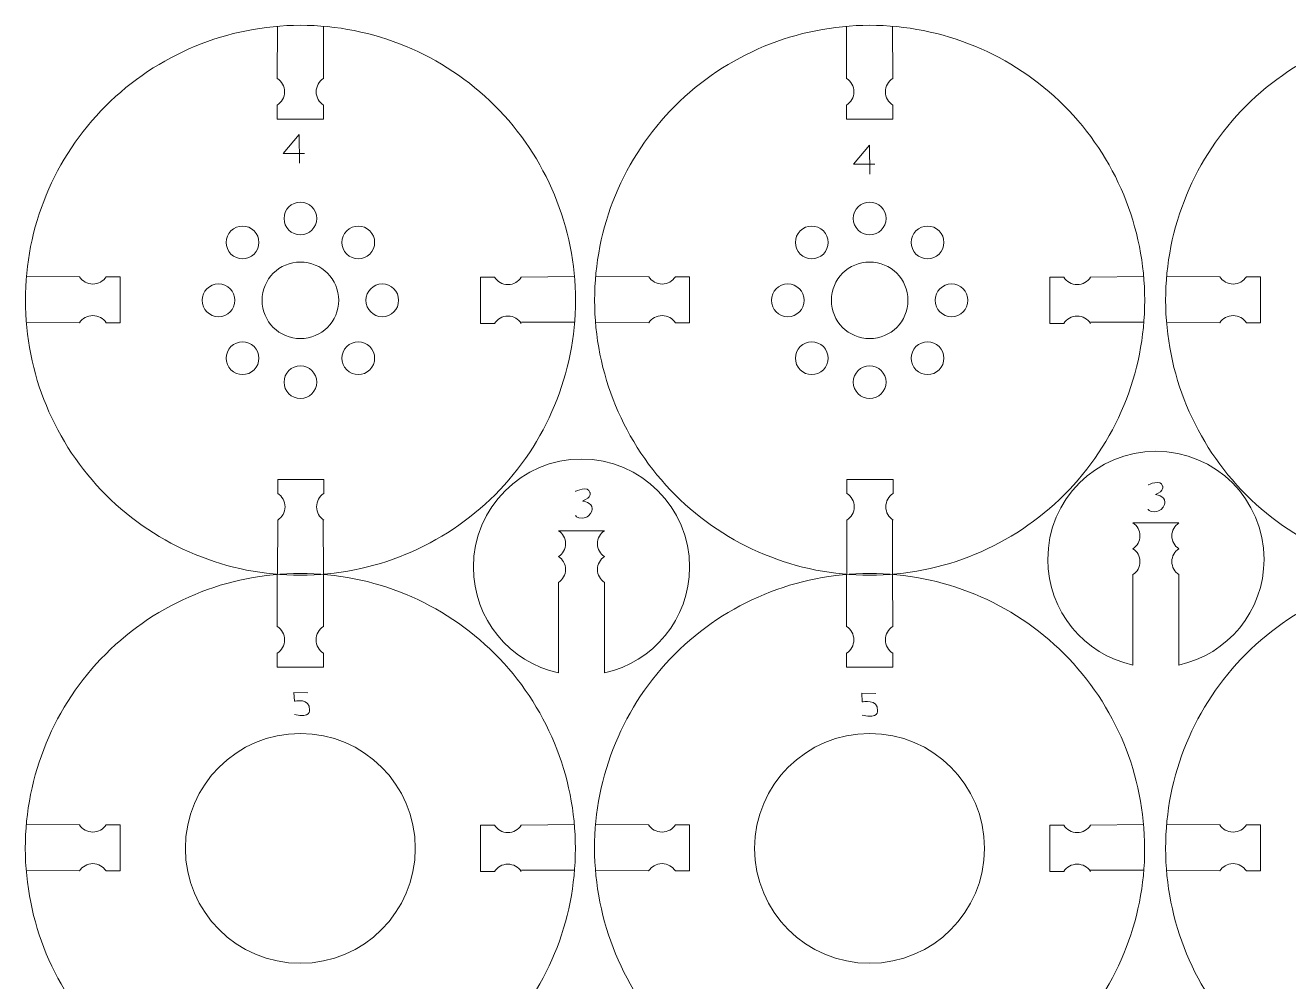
# Model space of a CAD drawing. Header units: centimetres. Extents: x -25 to 25, y -32.5 to 32.5.
# Drawn here: x -14.47 to -6.23, y 14.39 to 20.63 of the extents above; entities that cross this region are included whole.
import ezdxf

# ---------------------------------------------------------------- set-up
doc = ezdxf.new("R2010")
doc.units = ezdxf.units.CM
doc.header["$MEASUREMENT"] = 0
doc.layers.add('Capa 1', color=7, linetype='Continuous')

msp = doc.modelspace()

# ---------------------------------------------------------------- linework, layer by layer
at = {"layer": 'Capa 1', "color": 250, "lineweight": 18}
for centre, major_axis in [((-12.6769, 19.3735), (0, 0.10682)), ((-8.96227, 19.3735), (0, 0.10682)), ((-12.67689, 18.83939), (0, 0.25)), ((-8.96226, 18.83939), (0, 0.25))]:
    msp.add_ellipse(centre, major_axis=major_axis, ratio=1, dxfattribs=at)
for points, knots in [([(-12.67689, 20.63418), (-12.20118, 20.63448), (-11.74484, 20.4458), (-11.40825, 20.10963), (-11.40825, 20.10963), (-11.07166, 19.77347), (-10.8824, 19.31509), (-10.8821, 18.83939), (-10.8821, 18.83939), (-10.88179, 18.36368), (-11.07048, 17.90734), (-11.40664, 17.57075), (-11.40664, 17.57075), (-11.74281, 17.23416), (-12.20118, 17.0449), (-12.67689, 17.04459), (-12.67689, 17.04459), (-13.1526, 17.04429), (-13.60894, 17.23298), (-13.94553, 17.56914), (-13.94553, 17.56914), (-14.28212, 17.9053), (-14.47138, 18.36368), (-14.47168, 18.83939), (-14.47168, 18.83939), (-14.47198, 19.31509), (-14.2833, 19.77144), (-13.94713, 20.10803), (-13.94713, 20.10803), (-13.61097, 20.44462), (-13.1526, 20.63388), (-12.67689, 20.63418)], [0, 0, 0, 0, 0.1111111, 0.1111111, 0.1111111, 0.1111111, 0.2222222, 0.2222222, 0.2222222, 0.2222222, 0.3333333, 0.3333333, 0.3333333, 0.3333333, 0.4444444, 0.4444444, 0.4444444, 0.4444444, 0.5555556, 0.5555556, 0.5555556, 0.5555556, 0.6666667, 0.6666667, 0.6666667, 0.6666667, 0.7777778, 0.7777778, 0.7777778, 0.7777778, 1, 1, 1, 1]), ([(-8.96226, 20.63418), (-8.48655, 20.63448), (-8.03021, 20.4458), (-7.69362, 20.10963), (-7.69362, 20.10963), (-7.35703, 19.77347), (-7.16777, 19.31509), (-7.16747, 18.83939), (-7.16747, 18.83939), (-7.16716, 18.36368), (-7.35585, 17.90734), (-7.69201, 17.57075), (-7.69201, 17.57075), (-8.02818, 17.23416), (-8.48655, 17.0449), (-8.96226, 17.04459), (-8.96226, 17.04459), (-9.43797, 17.04429), (-9.89431, 17.23298), (-10.2309, 17.56914), (-10.2309, 17.56914), (-10.56749, 17.9053), (-10.75675, 18.36368), (-10.75705, 18.83939), (-10.75705, 18.83939), (-10.75735, 19.31509), (-10.56867, 19.77144), (-10.2325, 20.10803), (-10.2325, 20.10803), (-9.89634, 20.44462), (-9.43797, 20.63388), (-8.96226, 20.63418)], [0, 0, 0, 0, 0.1111111, 0.1111111, 0.1111111, 0.1111111, 0.2222222, 0.2222222, 0.2222222, 0.2222222, 0.3333333, 0.3333333, 0.3333333, 0.3333333, 0.4444444, 0.4444444, 0.4444444, 0.4444444, 0.5555556, 0.5555556, 0.5555556, 0.5555556, 0.6666667, 0.6666667, 0.6666667, 0.6666667, 0.7777778, 0.7777778, 0.7777778, 0.7777778, 1, 1, 1, 1]), ([(-5.23612, 20.63418), (-4.76041, 20.63448), (-4.30407, 20.4458), (-3.96748, 20.10963), (-3.96748, 20.10963), (-3.63089, 19.77347), (-3.44163, 19.31509), (-3.44133, 18.83939), (-3.44133, 18.83939), (-3.44102, 18.36368), (-3.62971, 17.90734), (-3.96587, 17.57075), (-3.96587, 17.57075), (-4.30204, 17.23416), (-4.76041, 17.0449), (-5.23612, 17.04459), (-5.23612, 17.04459), (-5.71183, 17.04429), (-6.16817, 17.23298), (-6.50476, 17.56914), (-6.50476, 17.56914), (-6.84135, 17.9053), (-7.03061, 18.36368), (-7.03091, 18.83939), (-7.03091, 18.83939), (-7.03121, 19.31509), (-6.84253, 19.77144), (-6.50636, 20.10803), (-6.50636, 20.10803), (-6.1702, 20.44462), (-5.71183, 20.63388), (-5.23612, 20.63418)], [0, 0, 0, 0, 0.1111111, 0.1111111, 0.1111111, 0.1111111, 0.2222222, 0.2222222, 0.2222222, 0.2222222, 0.3333333, 0.3333333, 0.3333333, 0.3333333, 0.4444444, 0.4444444, 0.4444444, 0.4444444, 0.5555556, 0.5555556, 0.5555556, 0.5555556, 0.6666667, 0.6666667, 0.6666667, 0.6666667, 0.7777778, 0.7777778, 0.7777778, 0.7777778, 1, 1, 1, 1]), ([(-12.8276, 20.11331), (-12.7989, 20.13174), (-12.77988, 20.16393), (-12.77988, 20.20057), (-12.77988, 20.20057), (-12.77988, 20.2372), (-12.7989, 20.2694), (-12.8276, 20.28782)], [0, 0, 0, 0, 0.3333333, 0.3333333, 0.3333333, 0.3333333, 1, 1, 1, 1]), ([(-12.52626, 20.11331), (-12.55496, 20.13174), (-12.57398, 20.16393), (-12.57398, 20.20057), (-12.57398, 20.20057), (-12.57398, 20.2372), (-12.55496, 20.2694), (-12.52626, 20.28782)], [0, 0, 0, 0, 0.3333333, 0.3333333, 0.3333333, 0.3333333, 1, 1, 1, 1]), ([(-9.11297, 20.11331), (-9.08427, 20.13174), (-9.06525, 20.16393), (-9.06525, 20.20057), (-9.06525, 20.20057), (-9.06525, 20.2372), (-9.08427, 20.2694), (-9.11297, 20.28782)], [0, 0, 0, 0, 0.3333333, 0.3333333, 0.3333333, 0.3333333, 1, 1, 1, 1]), ([(-8.81163, 20.11331), (-8.84033, 20.13174), (-8.85935, 20.16393), (-8.85935, 20.20057), (-8.85935, 20.20057), (-8.85935, 20.2372), (-8.84033, 20.2694), (-8.81163, 20.28782)], [0, 0, 0, 0, 0.3333333, 0.3333333, 0.3333333, 0.3333333, 1, 1, 1, 1]), ([(-13.1301, 19.29259), (-13.08839, 19.33431), (-13.02075, 19.33431), (-12.97903, 19.29259), (-12.97903, 19.29259), (-12.93732, 19.25088), (-12.93732, 19.18324), (-12.97903, 19.14152), (-12.97903, 19.14152), (-13.02075, 19.09981), (-13.08839, 19.09981), (-13.1301, 19.14152), (-13.1301, 19.14152), (-13.17182, 19.18324), (-13.17182, 19.25088), (-13.1301, 19.29259)], [0, 0, 0, 0, 0.2, 0.2, 0.2, 0.2, 0.4, 0.4, 0.4, 0.4, 0.6, 0.6, 0.6, 0.6, 1, 1, 1, 1]), ([(-12.22369, 19.29259), (-12.18197, 19.25088), (-12.18197, 19.18324), (-12.22369, 19.14152), (-12.22369, 19.14152), (-12.2654, 19.09981), (-12.33304, 19.09981), (-12.37476, 19.14152), (-12.37476, 19.14152), (-12.41647, 19.18324), (-12.41647, 19.25088), (-12.37476, 19.29259), (-12.37476, 19.29259), (-12.33304, 19.33431), (-12.2654, 19.33431), (-12.22369, 19.29259)], [0, 0, 0, 0, 0.2, 0.2, 0.2, 0.2, 0.4, 0.4, 0.4, 0.4, 0.6, 0.6, 0.6, 0.6, 1, 1, 1, 1]), ([(-9.41547, 19.29259), (-9.37376, 19.33431), (-9.30612, 19.33431), (-9.2644, 19.29259), (-9.2644, 19.29259), (-9.22269, 19.25088), (-9.22269, 19.18324), (-9.2644, 19.14152), (-9.2644, 19.14152), (-9.30612, 19.09981), (-9.37376, 19.09981), (-9.41547, 19.14152), (-9.41547, 19.14152), (-9.45719, 19.18324), (-9.45719, 19.25088), (-9.41547, 19.29259)], [0, 0, 0, 0, 0.2, 0.2, 0.2, 0.2, 0.4, 0.4, 0.4, 0.4, 0.6, 0.6, 0.6, 0.6, 1, 1, 1, 1]), ([(-8.50906, 19.29259), (-8.46734, 19.25088), (-8.46734, 19.18324), (-8.50906, 19.14152), (-8.50906, 19.14152), (-8.55077, 19.09981), (-8.61841, 19.09981), (-8.66013, 19.14152), (-8.66013, 19.14152), (-8.70184, 19.18324), (-8.70184, 19.25088), (-8.66013, 19.29259), (-8.66013, 19.29259), (-8.61841, 19.33431), (-8.55077, 19.33431), (-8.50906, 19.29259)], [0, 0, 0, 0, 0.2, 0.2, 0.2, 0.2, 0.4, 0.4, 0.4, 0.4, 0.6, 0.6, 0.6, 0.6, 1, 1, 1, 1]), ([(-13.94419, 18.9933), (-13.96262, 18.9646), (-13.99481, 18.94558), (-14.03145, 18.94558), (-14.03145, 18.94558), (-14.06808, 18.94558), (-14.10028, 18.9646), (-14.1187, 18.9933)], [0, 0, 0, 0, 0.3333333, 0.3333333, 0.3333333, 0.3333333, 1, 1, 1, 1]), ([(-11.23534, 18.9901), (-11.25377, 18.9614), (-11.28596, 18.94238), (-11.3226, 18.94238), (-11.3226, 18.94238), (-11.35923, 18.94238), (-11.39143, 18.9614), (-11.40985, 18.9901)], [0, 0, 0, 0, 0.3333333, 0.3333333, 0.3333333, 0.3333333, 1, 1, 1, 1]), ([(-10.22956, 18.9933), (-10.24799, 18.9646), (-10.28018, 18.94558), (-10.31682, 18.94558), (-10.31682, 18.94558), (-10.35345, 18.94558), (-10.38565, 18.9646), (-10.40407, 18.9933)], [0, 0, 0, 0, 0.3333333, 0.3333333, 0.3333333, 0.3333333, 1, 1, 1, 1]), ([(-7.52071, 18.9901), (-7.53914, 18.9614), (-7.57133, 18.94238), (-7.60797, 18.94238), (-7.60797, 18.94238), (-7.6446, 18.94238), (-7.6768, 18.9614), (-7.69522, 18.9901)], [0, 0, 0, 0, 0.3333333, 0.3333333, 0.3333333, 0.3333333, 1, 1, 1, 1]), ([(-6.50342, 18.9933), (-6.52185, 18.9646), (-6.55404, 18.94558), (-6.59068, 18.94558), (-6.59068, 18.94558), (-6.62731, 18.94558), (-6.65951, 18.9646), (-6.67793, 18.9933)], [0, 0, 0, 0, 0.3333333, 0.3333333, 0.3333333, 0.3333333, 1, 1, 1, 1]), ([(-13.31783, 18.83938), (-13.31783, 18.89838), (-13.27, 18.94621), (-13.21101, 18.94621), (-13.21101, 18.94621), (-13.15201, 18.94621), (-13.10419, 18.89838), (-13.10419, 18.83938), (-13.10419, 18.83938), (-13.10419, 18.78039), (-13.15201, 18.73256), (-13.21101, 18.73256), (-13.21101, 18.73256), (-13.27, 18.73256), (-13.31783, 18.78039), (-13.31783, 18.83938)], [0, 0, 0, 0, 0.2, 0.2, 0.2, 0.2, 0.4, 0.4, 0.4, 0.4, 0.6, 0.6, 0.6, 0.6, 1, 1, 1, 1]), ([(-12.03596, 18.83938), (-12.03596, 18.78039), (-12.08379, 18.73256), (-12.14278, 18.73256), (-12.14278, 18.73256), (-12.20178, 18.73256), (-12.24961, 18.78039), (-12.24961, 18.83938), (-12.24961, 18.83938), (-12.24961, 18.89838), (-12.20178, 18.94621), (-12.14278, 18.94621), (-12.14278, 18.94621), (-12.08379, 18.94621), (-12.03596, 18.89838), (-12.03596, 18.83938)], [0, 0, 0, 0, 0.2, 0.2, 0.2, 0.2, 0.4, 0.4, 0.4, 0.4, 0.6, 0.6, 0.6, 0.6, 1, 1, 1, 1]), ([(-9.6032, 18.83938), (-9.6032, 18.89838), (-9.55537, 18.94621), (-9.49638, 18.94621), (-9.49638, 18.94621), (-9.43738, 18.94621), (-9.38956, 18.89838), (-9.38956, 18.83938), (-9.38956, 18.83938), (-9.38956, 18.78039), (-9.43738, 18.73256), (-9.49638, 18.73256), (-9.49638, 18.73256), (-9.55537, 18.73256), (-9.6032, 18.78039), (-9.6032, 18.83938)], [0, 0, 0, 0, 0.2, 0.2, 0.2, 0.2, 0.4, 0.4, 0.4, 0.4, 0.6, 0.6, 0.6, 0.6, 1, 1, 1, 1]), ([(-8.32133, 18.83938), (-8.32133, 18.78039), (-8.36916, 18.73256), (-8.42815, 18.73256), (-8.42815, 18.73256), (-8.48715, 18.73256), (-8.53498, 18.78039), (-8.53498, 18.83938), (-8.53498, 18.83938), (-8.53498, 18.89838), (-8.48715, 18.94621), (-8.42815, 18.94621), (-8.42815, 18.94621), (-8.36916, 18.94621), (-8.32133, 18.89838), (-8.32133, 18.83938)], [0, 0, 0, 0, 0.2, 0.2, 0.2, 0.2, 0.4, 0.4, 0.4, 0.4, 0.6, 0.6, 0.6, 0.6, 1, 1, 1, 1]), ([(-13.94419, 18.69196), (-13.96262, 18.72066), (-13.99481, 18.73968), (-14.03145, 18.73968), (-14.03145, 18.73968), (-14.06808, 18.73968), (-14.10028, 18.72066), (-14.1187, 18.69196)], [0, 0, 0, 0, 0.3333333, 0.3333333, 0.3333333, 0.3333333, 1, 1, 1, 1]), ([(-11.23534, 18.68876), (-11.25377, 18.71746), (-11.28596, 18.73648), (-11.3226, 18.73648), (-11.3226, 18.73648), (-11.35923, 18.73648), (-11.39143, 18.71746), (-11.40985, 18.68876)], [0, 0, 0, 0, 0.3333333, 0.3333333, 0.3333333, 0.3333333, 1, 1, 1, 1]), ([(-10.22956, 18.69196), (-10.24799, 18.72066), (-10.28018, 18.73968), (-10.31682, 18.73968), (-10.31682, 18.73968), (-10.35345, 18.73968), (-10.38565, 18.72066), (-10.40407, 18.69196)], [0, 0, 0, 0, 0.3333333, 0.3333333, 0.3333333, 0.3333333, 1, 1, 1, 1]), ([(-7.52071, 18.68876), (-7.53914, 18.71746), (-7.57133, 18.73648), (-7.60797, 18.73648), (-7.60797, 18.73648), (-7.6446, 18.73648), (-7.6768, 18.71746), (-7.69522, 18.68876)], [0, 0, 0, 0, 0.3333333, 0.3333333, 0.3333333, 0.3333333, 1, 1, 1, 1]), ([(-6.50342, 18.69196), (-6.52185, 18.72066), (-6.55404, 18.73968), (-6.59068, 18.73968), (-6.59068, 18.73968), (-6.62731, 18.73968), (-6.65951, 18.72066), (-6.67793, 18.69196)], [0, 0, 0, 0, 0.3333333, 0.3333333, 0.3333333, 0.3333333, 1, 1, 1, 1]), ([(-13.1301, 18.38618), (-13.17182, 18.42789), (-13.17182, 18.49553), (-13.1301, 18.53725), (-13.1301, 18.53725), (-13.08839, 18.57896), (-13.02075, 18.57896), (-12.97903, 18.53725), (-12.97903, 18.53725), (-12.93732, 18.49553), (-12.93732, 18.42789), (-12.97903, 18.38618), (-12.97903, 18.38618), (-13.02075, 18.34446), (-13.08839, 18.34446), (-13.1301, 18.38618)], [0, 0, 0, 0, 0.2, 0.2, 0.2, 0.2, 0.4, 0.4, 0.4, 0.4, 0.6, 0.6, 0.6, 0.6, 1, 1, 1, 1]), ([(-12.22369, 18.38618), (-12.2654, 18.34446), (-12.33304, 18.34446), (-12.37476, 18.38618), (-12.37476, 18.38618), (-12.41647, 18.42789), (-12.41647, 18.49553), (-12.37476, 18.53725), (-12.37476, 18.53725), (-12.33304, 18.57896), (-12.2654, 18.57896), (-12.22369, 18.53725), (-12.22369, 18.53725), (-12.18197, 18.49553), (-12.18197, 18.42789), (-12.22369, 18.38618)], [0, 0, 0, 0, 0.2, 0.2, 0.2, 0.2, 0.4, 0.4, 0.4, 0.4, 0.6, 0.6, 0.6, 0.6, 1, 1, 1, 1]), ([(-9.41547, 18.38618), (-9.45719, 18.42789), (-9.45719, 18.49553), (-9.41547, 18.53725), (-9.41547, 18.53725), (-9.37376, 18.57896), (-9.30612, 18.57896), (-9.2644, 18.53725), (-9.2644, 18.53725), (-9.22269, 18.49553), (-9.22269, 18.42789), (-9.2644, 18.38618), (-9.2644, 18.38618), (-9.30612, 18.34446), (-9.37376, 18.34446), (-9.41547, 18.38618)], [0, 0, 0, 0, 0.2, 0.2, 0.2, 0.2, 0.4, 0.4, 0.4, 0.4, 0.6, 0.6, 0.6, 0.6, 1, 1, 1, 1]), ([(-8.50906, 18.38618), (-8.55077, 18.34446), (-8.61841, 18.34446), (-8.66013, 18.38618), (-8.66013, 18.38618), (-8.70184, 18.42789), (-8.70184, 18.49553), (-8.66013, 18.53725), (-8.66013, 18.53725), (-8.61841, 18.57896), (-8.55077, 18.57896), (-8.50906, 18.53725), (-8.50906, 18.53725), (-8.46734, 18.49553), (-8.46734, 18.42789), (-8.50906, 18.38618)], [0, 0, 0, 0, 0.2, 0.2, 0.2, 0.2, 0.4, 0.4, 0.4, 0.4, 0.6, 0.6, 0.6, 0.6, 1, 1, 1, 1]), ([(-12.6769, 18.19845), (-12.73589, 18.19845), (-12.78372, 18.24628), (-12.78372, 18.30527), (-12.78372, 18.30527), (-12.78372, 18.36427), (-12.73589, 18.41209), (-12.6769, 18.41209), (-12.6769, 18.41209), (-12.6179, 18.41209), (-12.57007, 18.36427), (-12.57007, 18.30527), (-12.57007, 18.30527), (-12.57007, 18.24628), (-12.6179, 18.19845), (-12.6769, 18.19845)], [0, 0, 0, 0, 0.2, 0.2, 0.2, 0.2, 0.4, 0.4, 0.4, 0.4, 0.6, 0.6, 0.6, 0.6, 1, 1, 1, 1]), ([(-8.96227, 18.19845), (-9.02126, 18.19845), (-9.06909, 18.24628), (-9.06909, 18.30527), (-9.06909, 18.30527), (-9.06909, 18.36427), (-9.02126, 18.41209), (-8.96227, 18.41209), (-8.96227, 18.41209), (-8.90327, 18.41209), (-8.85544, 18.36427), (-8.85544, 18.30527), (-8.85544, 18.30527), (-8.85544, 18.24628), (-8.90327, 18.19845), (-8.96227, 18.19845)], [0, 0, 0, 0, 0.2, 0.2, 0.2, 0.2, 0.4, 0.4, 0.4, 0.4, 0.6, 0.6, 0.6, 0.6, 1, 1, 1, 1]), ([(-12.82506, 17.40469), (-12.79636, 17.42312), (-12.77734, 17.45531), (-12.77734, 17.49195), (-12.77734, 17.49195), (-12.77734, 17.52858), (-12.79636, 17.56078), (-12.82506, 17.5792)], [0, 0, 0, 0, 0.3333333, 0.3333333, 0.3333333, 0.3333333, 1, 1, 1, 1]), ([(-12.52372, 17.40469), (-12.55242, 17.42312), (-12.57144, 17.45531), (-12.57144, 17.49195), (-12.57144, 17.49195), (-12.57144, 17.52858), (-12.55242, 17.56078), (-12.52372, 17.5792)], [0, 0, 0, 0, 0.3333333, 0.3333333, 0.3333333, 0.3333333, 1, 1, 1, 1]), ([(-9.11043, 17.40469), (-9.08173, 17.42312), (-9.06271, 17.45531), (-9.06271, 17.49195), (-9.06271, 17.49195), (-9.06271, 17.52858), (-9.08173, 17.56078), (-9.11043, 17.5792)], [0, 0, 0, 0, 0.3333333, 0.3333333, 0.3333333, 0.3333333, 1, 1, 1, 1]), ([(-8.80909, 17.40469), (-8.83779, 17.42312), (-8.85681, 17.45531), (-8.85681, 17.49195), (-8.85681, 17.49195), (-8.85681, 17.52858), (-8.83779, 17.56078), (-8.80909, 17.5792)], [0, 0, 0, 0, 0.3333333, 0.3333333, 0.3333333, 0.3333333, 1, 1, 1, 1]), ([(-10.99278, 17.33547), (-10.96508, 17.31769), (-10.94672, 17.28661), (-10.94672, 17.25125), (-10.94672, 17.25125), (-10.94672, 17.21589), (-10.96508, 17.18481), (-10.99278, 17.16703)], [0, 0, 0, 0, 0.3333333, 0.3333333, 0.3333333, 0.3333333, 1, 1, 1, 1]), ([(-10.69277, 17.33531), (-10.72047, 17.31753), (-10.73883, 17.28645), (-10.73883, 17.25109), (-10.73883, 17.25109), (-10.73883, 17.21573), (-10.72047, 17.18465), (-10.69277, 17.16687)], [0, 0, 0, 0, 0.3333333, 0.3333333, 0.3333333, 0.3333333, 1, 1, 1, 1]), ([(-7.24444, 17.38657), (-7.21674, 17.36879), (-7.19838, 17.33771), (-7.19838, 17.30235), (-7.19838, 17.30235), (-7.19838, 17.26699), (-7.21674, 17.23591), (-7.24444, 17.21813)], [0, 0, 0, 0, 0.3333333, 0.3333333, 0.3333333, 0.3333333, 1, 1, 1, 1]), ([(-6.94443, 17.38641), (-6.97213, 17.36863), (-6.99049, 17.33755), (-6.99049, 17.30219), (-6.99049, 17.30219), (-6.99049, 17.26683), (-6.97213, 17.23575), (-6.94443, 17.21797)], [0, 0, 0, 0, 0.3333333, 0.3333333, 0.3333333, 0.3333333, 1, 1, 1, 1]), ([(-10.99278, 17.16703), (-10.96508, 17.14925), (-10.94672, 17.11817), (-10.94672, 17.08281), (-10.94672, 17.08281), (-10.94672, 17.04745), (-10.96508, 17.01637), (-10.99278, 16.99859)], [0, 0, 0, 0, 0.3333333, 0.3333333, 0.3333333, 0.3333333, 1, 1, 1, 1]), ([(-10.69277, 17.16687), (-10.72047, 17.14909), (-10.73883, 17.11801), (-10.73883, 17.08265), (-10.73883, 17.08265), (-10.73883, 17.04729), (-10.72047, 17.01621), (-10.69277, 16.99843)], [0, 0, 0, 0, 0.3333333, 0.3333333, 0.3333333, 0.3333333, 1, 1, 1, 1]), ([(-7.24444, 17.21813), (-7.21674, 17.20035), (-7.19838, 17.16927), (-7.19838, 17.13391), (-7.19838, 17.13391), (-7.19838, 17.09855), (-7.21674, 17.06747), (-7.24444, 17.04969)], [0, 0, 0, 0, 0.3333333, 0.3333333, 0.3333333, 0.3333333, 1, 1, 1, 1]), ([(-6.94443, 17.21797), (-6.97213, 17.20019), (-6.99049, 17.16911), (-6.99049, 17.13375), (-6.99049, 17.13375), (-6.99049, 17.09839), (-6.97213, 17.06731), (-6.94443, 17.04953)], [0, 0, 0, 0, 0.3333333, 0.3333333, 0.3333333, 0.3333333, 1, 1, 1, 1]), ([(-12.6772, 17.05721), (-12.20149, 17.05751), (-11.74515, 16.86883), (-11.40856, 16.53266), (-11.40856, 16.53266), (-11.07197, 16.1965), (-10.88271, 15.73812), (-10.88241, 15.26242), (-10.88241, 15.26242), (-10.8821, 14.78671), (-11.07079, 14.33037), (-11.40695, 13.99378), (-11.40695, 13.99378), (-11.74312, 13.65719), (-12.20149, 13.46793), (-12.6772, 13.46762), (-12.6772, 13.46762), (-13.15291, 13.46732), (-13.60925, 13.65601), (-13.94584, 13.99217), (-13.94584, 13.99217), (-14.28243, 14.32833), (-14.47169, 14.78671), (-14.47199, 15.26242), (-14.47199, 15.26242), (-14.47229, 15.73812), (-14.28361, 16.19447), (-13.94744, 16.53106), (-13.94744, 16.53106), (-13.61128, 16.86765), (-13.15291, 17.05691), (-12.6772, 17.05721)], [0, 0, 0, 0, 0.1111111, 0.1111111, 0.1111111, 0.1111111, 0.2222222, 0.2222222, 0.2222222, 0.2222222, 0.3333333, 0.3333333, 0.3333333, 0.3333333, 0.4444444, 0.4444444, 0.4444444, 0.4444444, 0.5555556, 0.5555556, 0.5555556, 0.5555556, 0.6666667, 0.6666667, 0.6666667, 0.6666667, 0.7777778, 0.7777778, 0.7777778, 0.7777778, 1, 1, 1, 1]), ([(-8.96257, 17.05721), (-8.48686, 17.05751), (-8.03052, 16.86883), (-7.69393, 16.53266), (-7.69393, 16.53266), (-7.35734, 16.1965), (-7.16808, 15.73812), (-7.16778, 15.26242), (-7.16778, 15.26242), (-7.16747, 14.78671), (-7.35616, 14.33037), (-7.69232, 13.99378), (-7.69232, 13.99378), (-8.02849, 13.65719), (-8.48686, 13.46793), (-8.96257, 13.46762), (-8.96257, 13.46762), (-9.43828, 13.46732), (-9.89462, 13.65601), (-10.23121, 13.99217), (-10.23121, 13.99217), (-10.5678, 14.32833), (-10.75706, 14.78671), (-10.75736, 15.26242), (-10.75736, 15.26242), (-10.75766, 15.73812), (-10.56898, 16.19447), (-10.23281, 16.53106), (-10.23281, 16.53106), (-9.89665, 16.86765), (-9.43828, 17.05691), (-8.96257, 17.05721)], [0, 0, 0, 0, 0.1111111, 0.1111111, 0.1111111, 0.1111111, 0.2222222, 0.2222222, 0.2222222, 0.2222222, 0.3333333, 0.3333333, 0.3333333, 0.3333333, 0.4444444, 0.4444444, 0.4444444, 0.4444444, 0.5555556, 0.5555556, 0.5555556, 0.5555556, 0.6666667, 0.6666667, 0.6666667, 0.6666667, 0.7777778, 0.7777778, 0.7777778, 0.7777778, 1, 1, 1, 1]), ([(-5.23643, 17.05721), (-4.76072, 17.05751), (-4.30438, 16.86883), (-3.96779, 16.53266), (-3.96779, 16.53266), (-3.6312, 16.1965), (-3.44194, 15.73812), (-3.44164, 15.26242), (-3.44164, 15.26242), (-3.44133, 14.78671), (-3.63002, 14.33037), (-3.96618, 13.99378), (-3.96618, 13.99378), (-4.30235, 13.65719), (-4.76072, 13.46793), (-5.23643, 13.46762), (-5.23643, 13.46762), (-5.71214, 13.46732), (-6.16848, 13.65601), (-6.50507, 13.99217), (-6.50507, 13.99217), (-6.84166, 14.32833), (-7.03092, 14.78671), (-7.03122, 15.26242), (-7.03122, 15.26242), (-7.03152, 15.73812), (-6.84284, 16.19447), (-6.50667, 16.53106), (-6.50667, 16.53106), (-6.17051, 16.86765), (-5.71214, 17.05691), (-5.23643, 17.05721)], [0, 0, 0, 0, 0.1111111, 0.1111111, 0.1111111, 0.1111111, 0.2222222, 0.2222222, 0.2222222, 0.2222222, 0.3333333, 0.3333333, 0.3333333, 0.3333333, 0.4444444, 0.4444444, 0.4444444, 0.4444444, 0.5555556, 0.5555556, 0.5555556, 0.5555556, 0.6666667, 0.6666667, 0.6666667, 0.6666667, 0.7777778, 0.7777778, 0.7777778, 0.7777778, 1, 1, 1, 1]), ([(-12.82791, 16.53634), (-12.79921, 16.55477), (-12.78019, 16.58696), (-12.78019, 16.6236), (-12.78019, 16.6236), (-12.78019, 16.66023), (-12.79921, 16.69243), (-12.82791, 16.71085)], [0, 0, 0, 0, 0.3333333, 0.3333333, 0.3333333, 0.3333333, 1, 1, 1, 1]), ([(-12.52657, 16.53634), (-12.55527, 16.55477), (-12.57429, 16.58696), (-12.57429, 16.6236), (-12.57429, 16.6236), (-12.57429, 16.66023), (-12.55527, 16.69243), (-12.52657, 16.71085)], [0, 0, 0, 0, 0.3333333, 0.3333333, 0.3333333, 0.3333333, 1, 1, 1, 1]), ([(-9.11328, 16.53634), (-9.08458, 16.55477), (-9.06556, 16.58696), (-9.06556, 16.6236), (-9.06556, 16.6236), (-9.06556, 16.66023), (-9.08458, 16.69243), (-9.11328, 16.71085)], [0, 0, 0, 0, 0.3333333, 0.3333333, 0.3333333, 0.3333333, 1, 1, 1, 1]), ([(-8.81194, 16.53634), (-8.84064, 16.55477), (-8.85966, 16.58696), (-8.85966, 16.6236), (-8.85966, 16.6236), (-8.85966, 16.66023), (-8.84064, 16.69243), (-8.81194, 16.71085)], [0, 0, 0, 0, 0.3333333, 0.3333333, 0.3333333, 0.3333333, 1, 1, 1, 1]), ([(-12.67735, 16.01246), (-12.26314, 16.01246), (-11.92735, 15.67668), (-11.92735, 15.26246), (-11.92735, 15.26246), (-11.92735, 14.84824), (-12.26314, 14.51246), (-12.67735, 14.51246), (-12.67735, 14.51246), (-13.09156, 14.51246), (-13.42735, 14.84824), (-13.42735, 15.26246), (-13.42735, 15.26246), (-13.42735, 15.67668), (-13.09156, 16.01246), (-12.67735, 16.01246)], [0, 0, 0, 0, 0.2, 0.2, 0.2, 0.2, 0.4, 0.4, 0.4, 0.4, 0.6, 0.6, 0.6, 0.6, 1, 1, 1, 1]), ([(-8.96272, 16.01246), (-8.54851, 16.01246), (-8.21272, 15.67668), (-8.21272, 15.26246), (-8.21272, 15.26246), (-8.21272, 14.84824), (-8.54851, 14.51246), (-8.96272, 14.51246), (-8.96272, 14.51246), (-9.37693, 14.51246), (-9.71272, 14.84824), (-9.71272, 15.26246), (-9.71272, 15.26246), (-9.71272, 15.67668), (-9.37693, 16.01246), (-8.96272, 16.01246)], [0, 0, 0, 0, 0.2, 0.2, 0.2, 0.2, 0.4, 0.4, 0.4, 0.4, 0.6, 0.6, 0.6, 0.6, 1, 1, 1, 1]), ([(-13.9445, 15.41633), (-13.96293, 15.38763), (-13.99512, 15.36861), (-14.03176, 15.36861), (-14.03176, 15.36861), (-14.06839, 15.36861), (-14.10059, 15.38763), (-14.11901, 15.41633)], [0, 0, 0, 0, 0.3333333, 0.3333333, 0.3333333, 0.3333333, 1, 1, 1, 1]), ([(-11.23565, 15.41313), (-11.25408, 15.38443), (-11.28627, 15.36541), (-11.32291, 15.36541), (-11.32291, 15.36541), (-11.35954, 15.36541), (-11.39174, 15.38443), (-11.41016, 15.41313)], [0, 0, 0, 0, 0.3333333, 0.3333333, 0.3333333, 0.3333333, 1, 1, 1, 1]), ([(-10.22987, 15.41633), (-10.2483, 15.38763), (-10.28049, 15.36861), (-10.31713, 15.36861), (-10.31713, 15.36861), (-10.35376, 15.36861), (-10.38596, 15.38763), (-10.40438, 15.41633)], [0, 0, 0, 0, 0.3333333, 0.3333333, 0.3333333, 0.3333333, 1, 1, 1, 1]), ([(-7.52102, 15.41313), (-7.53945, 15.38443), (-7.57164, 15.36541), (-7.60828, 15.36541), (-7.60828, 15.36541), (-7.64491, 15.36541), (-7.67711, 15.38443), (-7.69553, 15.41313)], [0, 0, 0, 0, 0.3333333, 0.3333333, 0.3333333, 0.3333333, 1, 1, 1, 1]), ([(-6.50373, 15.41633), (-6.52216, 15.38763), (-6.55435, 15.36861), (-6.59099, 15.36861), (-6.59099, 15.36861), (-6.62762, 15.36861), (-6.65982, 15.38763), (-6.67824, 15.41633)], [0, 0, 0, 0, 0.3333333, 0.3333333, 0.3333333, 0.3333333, 1, 1, 1, 1]), ([(-13.9445, 15.11499), (-13.96293, 15.14369), (-13.99512, 15.16271), (-14.03176, 15.16271), (-14.03176, 15.16271), (-14.06839, 15.16271), (-14.10059, 15.14369), (-14.11901, 15.11499)], [0, 0, 0, 0, 0.3333333, 0.3333333, 0.3333333, 0.3333333, 1, 1, 1, 1]), ([(-11.23565, 15.11179), (-11.25408, 15.14049), (-11.28627, 15.15951), (-11.32291, 15.15951), (-11.32291, 15.15951), (-11.35954, 15.15951), (-11.39174, 15.14049), (-11.41016, 15.11179)], [0, 0, 0, 0, 0.3333333, 0.3333333, 0.3333333, 0.3333333, 1, 1, 1, 1]), ([(-10.22987, 15.11499), (-10.2483, 15.14369), (-10.28049, 15.16271), (-10.31713, 15.16271), (-10.31713, 15.16271), (-10.35376, 15.16271), (-10.38596, 15.14369), (-10.40438, 15.11499)], [0, 0, 0, 0, 0.3333333, 0.3333333, 0.3333333, 0.3333333, 1, 1, 1, 1]), ([(-7.52102, 15.11179), (-7.53945, 15.14049), (-7.57164, 15.15951), (-7.60828, 15.15951), (-7.60828, 15.15951), (-7.64491, 15.15951), (-7.67711, 15.14049), (-7.69553, 15.11179)], [0, 0, 0, 0, 0.3333333, 0.3333333, 0.3333333, 0.3333333, 1, 1, 1, 1]), ([(-6.50373, 15.11499), (-6.52216, 15.14369), (-6.55435, 15.16271), (-6.59099, 15.16271), (-6.59099, 15.16271), (-6.62762, 15.16271), (-6.65982, 15.14369), (-6.67824, 15.11499)], [0, 0, 0, 0, 0.3333333, 0.3333333, 0.3333333, 0.3333333, 1, 1, 1, 1])]:
    msp.add_open_spline(points, degree=3, knots=knots, dxfattribs=at)
at = {"layer": 'Capa 1', "color": 250, "lineweight": 9}
for points in [[(-12.8276, 20.28782), (-12.8276, 20.28782), (-12.82722, 20.62781), (-12.82722, 20.62781)], [(-12.52682, 20.62799), (-12.52682, 20.62799), (-12.52626, 20.28782), (-12.52626, 20.28782)], [(-9.11297, 20.28782), (-9.11297, 20.28782), (-9.11259, 20.62781), (-9.11259, 20.62781)], [(-8.81219, 20.62799), (-8.81219, 20.62799), (-8.81163, 20.28782), (-8.81163, 20.28782)], [(-14.46513, 18.99543), (-14.46513, 18.99543), (-14.1187, 18.9933), (-14.1187, 18.9933)], [(-11.23534, 18.9901), (-11.23534, 18.9901), (-10.88906, 18.99449), (-10.88906, 18.99449)], [(-10.7505, 18.99543), (-10.7505, 18.99543), (-10.40407, 18.9933), (-10.40407, 18.9933)], [(-7.52071, 18.9901), (-7.52071, 18.9901), (-7.17443, 18.99449), (-7.17443, 18.99449)], [(-7.02436, 18.99543), (-7.02436, 18.99543), (-6.67793, 18.9933), (-6.67793, 18.9933)], [(-14.1187, 18.69196), (-14.1187, 18.69196), (-14.46589, 18.69503), (-14.46589, 18.69503)], [(-10.8879, 18.69637), (-10.8879, 18.69637), (-11.23455, 18.69657), (-11.23455, 18.69657)], [(-10.40407, 18.69196), (-10.40407, 18.69196), (-10.75126, 18.69503), (-10.75126, 18.69503)], [(-7.17327, 18.69637), (-7.17327, 18.69637), (-7.51992, 18.69657), (-7.51992, 18.69657)], [(-6.67793, 18.69196), (-6.67793, 18.69196), (-7.02512, 18.69503), (-7.02512, 18.69503)], [(-12.82649, 17.05079), (-12.82649, 17.05079), (-12.82506, 17.40469), (-12.82506, 17.40469)], [(-12.52733, 17.40711), (-12.52733, 17.40711), (-12.52713, 17.05102), (-12.52713, 17.05102)], [(-9.11186, 17.05079), (-9.11186, 17.05079), (-9.11043, 17.40469), (-9.11043, 17.40469)], [(-8.8127, 17.40711), (-8.8127, 17.40711), (-8.8125, 17.05102), (-8.8125, 17.05102)], [(-10.69277, 17.33531), (-10.69277, 17.33531), (-10.99278, 17.33547), (-10.99278, 17.33547)], [(-6.94443, 17.38641), (-6.94443, 17.38641), (-7.24444, 17.38657), (-7.24444, 17.38657)], [(-12.82791, 16.71085), (-12.82791, 16.71085), (-12.82753, 17.05084), (-12.82753, 17.05084)], [(-12.52713, 17.05102), (-12.52713, 17.05102), (-12.52657, 16.71085), (-12.52657, 16.71085)], [(-9.11328, 16.71085), (-9.11328, 16.71085), (-9.1129, 17.05084), (-9.1129, 17.05084)], [(-8.8125, 17.05102), (-8.8125, 17.05102), (-8.81194, 16.71085), (-8.81194, 16.71085)], [(-14.46544, 15.41846), (-14.46544, 15.41846), (-14.11901, 15.41633), (-14.11901, 15.41633)], [(-11.23565, 15.41313), (-11.23565, 15.41313), (-10.88937, 15.41752), (-10.88937, 15.41752)], [(-10.75081, 15.41846), (-10.75081, 15.41846), (-10.40438, 15.41633), (-10.40438, 15.41633)], [(-7.52102, 15.41313), (-7.52102, 15.41313), (-7.17474, 15.41752), (-7.17474, 15.41752)], [(-7.02467, 15.41846), (-7.02467, 15.41846), (-6.67824, 15.41633), (-6.67824, 15.41633)], [(-14.11901, 15.11499), (-14.11901, 15.11499), (-14.4662, 15.11806), (-14.4662, 15.11806)], [(-10.88821, 15.1194), (-10.88821, 15.1194), (-11.23486, 15.1196), (-11.23486, 15.1196)], [(-10.40438, 15.11499), (-10.40438, 15.11499), (-10.75157, 15.11806), (-10.75157, 15.11806)], [(-7.17358, 15.1194), (-7.17358, 15.1194), (-7.52023, 15.1196), (-7.52023, 15.1196)], [(-6.67824, 15.11499), (-6.67824, 15.11499), (-7.02543, 15.11806), (-7.02543, 15.11806)]]:
    msp.add_open_spline(points, degree=3, dxfattribs=at)
for points, knots in [([(-12.8276, 20.1133), (-12.8276, 20.1133), (-12.82771, 20.0217), (-12.82771, 20.0217), (-12.82771, 20.0217), (-12.82771, 20.0217), (-12.52626, 20.0217), (-12.52626, 20.0217), (-12.52626, 20.0217), (-12.52626, 20.0217), (-12.52626, 20.11332), (-12.52626, 20.11332)], [0, 0, 0, 0, 0.25, 0.25, 0.25, 0.25, 0.5, 0.5, 0.5, 0.5, 1, 1, 1, 1]), ([(-9.11297, 20.1133), (-9.11297, 20.1133), (-9.11308, 20.0217), (-9.11308, 20.0217), (-9.11308, 20.0217), (-9.11308, 20.0217), (-8.81163, 20.0217), (-8.81163, 20.0217), (-8.81163, 20.0217), (-8.81163, 20.0217), (-8.81163, 20.11332), (-8.81163, 20.11332)], [0, 0, 0, 0, 0.25, 0.25, 0.25, 0.25, 0.5, 0.5, 0.5, 0.5, 1, 1, 1, 1]), ([(-13.94419, 18.9933), (-13.94419, 18.9933), (-13.85259, 18.99341), (-13.85259, 18.99341), (-13.85259, 18.99341), (-13.85259, 18.99341), (-13.85259, 18.69196), (-13.85259, 18.69196), (-13.85259, 18.69196), (-13.85259, 18.69196), (-13.94421, 18.69196), (-13.94421, 18.69196)], [0, 0, 0, 0, 0.25, 0.25, 0.25, 0.25, 0.5, 0.5, 0.5, 0.5, 1, 1, 1, 1]), ([(-11.40985, 18.9901), (-11.40985, 18.9901), (-11.50145, 18.99021), (-11.50145, 18.99021), (-11.50145, 18.99021), (-11.50145, 18.99021), (-11.50145, 18.68876), (-11.50145, 18.68876), (-11.50145, 18.68876), (-11.50145, 18.68876), (-11.40983, 18.68876), (-11.40983, 18.68876)], [0, 0, 0, 0, 0.25, 0.25, 0.25, 0.25, 0.5, 0.5, 0.5, 0.5, 1, 1, 1, 1]), ([(-10.22956, 18.9933), (-10.22956, 18.9933), (-10.13796, 18.99341), (-10.13796, 18.99341), (-10.13796, 18.99341), (-10.13796, 18.99341), (-10.13796, 18.69196), (-10.13796, 18.69196), (-10.13796, 18.69196), (-10.13796, 18.69196), (-10.22958, 18.69196), (-10.22958, 18.69196)], [0, 0, 0, 0, 0.25, 0.25, 0.25, 0.25, 0.5, 0.5, 0.5, 0.5, 1, 1, 1, 1]), ([(-7.69522, 18.9901), (-7.69522, 18.9901), (-7.78682, 18.99021), (-7.78682, 18.99021), (-7.78682, 18.99021), (-7.78682, 18.99021), (-7.78682, 18.68876), (-7.78682, 18.68876), (-7.78682, 18.68876), (-7.78682, 18.68876), (-7.6952, 18.68876), (-7.6952, 18.68876)], [0, 0, 0, 0, 0.25, 0.25, 0.25, 0.25, 0.5, 0.5, 0.5, 0.5, 1, 1, 1, 1]), ([(-6.50342, 18.9933), (-6.50342, 18.9933), (-6.41182, 18.99341), (-6.41182, 18.99341), (-6.41182, 18.99341), (-6.41182, 18.99341), (-6.41182, 18.69196), (-6.41182, 18.69196), (-6.41182, 18.69196), (-6.41182, 18.69196), (-6.50344, 18.69196), (-6.50344, 18.69196)], [0, 0, 0, 0, 0.25, 0.25, 0.25, 0.25, 0.5, 0.5, 0.5, 0.5, 1, 1, 1, 1]), ([(-7.24444, 17.04969), (-7.24444, 17.04969), (-7.24444, 16.45916), (-7.24444, 16.45916), (-7.24444, 16.45916), (-7.56204, 16.52793), (-7.8, 16.81049), (-7.8, 17.14868), (-7.8, 17.14868), (-7.8, 17.53836), (-7.48411, 17.85424), (-7.09444, 17.85424), (-7.09444, 17.85424), (-6.70477, 17.85424), (-6.38888, 17.53836), (-6.38888, 17.14868), (-6.38888, 17.14868), (-6.38888, 16.81049), (-6.62684, 16.52792), (-6.94444, 16.45916), (-6.94444, 16.45916), (-6.94444, 16.45916), (-6.94443, 17.04953), (-6.94443, 17.04953)], [0, 0, 0, 0, 0.1428571, 0.1428571, 0.1428571, 0.1428571, 0.2857143, 0.2857143, 0.2857143, 0.2857143, 0.4285714, 0.4285714, 0.4285714, 0.4285714, 0.5714286, 0.5714286, 0.5714286, 0.5714286, 0.7142857, 0.7142857, 0.7142857, 0.7142857, 1, 1, 1, 1]), ([(-10.99278, 16.99859), (-10.99278, 16.99859), (-10.99278, 16.40806), (-10.99278, 16.40806), (-10.99278, 16.40806), (-11.31038, 16.47683), (-11.54834, 16.75939), (-11.54834, 17.09758), (-11.54834, 17.09758), (-11.54834, 17.48726), (-11.23245, 17.80314), (-10.84278, 17.80314), (-10.84278, 17.80314), (-10.45311, 17.80314), (-10.13722, 17.48726), (-10.13722, 17.09758), (-10.13722, 17.09758), (-10.13722, 16.75939), (-10.37518, 16.47682), (-10.69278, 16.40806), (-10.69278, 16.40806), (-10.69278, 16.40806), (-10.69277, 16.99843), (-10.69277, 16.99843)], [0, 0, 0, 0, 0.1428571, 0.1428571, 0.1428571, 0.1428571, 0.2857143, 0.2857143, 0.2857143, 0.2857143, 0.4285714, 0.4285714, 0.4285714, 0.4285714, 0.5714286, 0.5714286, 0.5714286, 0.5714286, 0.7142857, 0.7142857, 0.7142857, 0.7142857, 1, 1, 1, 1]), ([(-12.82506, 17.57922), (-12.82506, 17.57922), (-12.82517, 17.67082), (-12.82517, 17.67082), (-12.82517, 17.67082), (-12.82517, 17.67082), (-12.52372, 17.67082), (-12.52372, 17.67082), (-12.52372, 17.67082), (-12.52372, 17.67082), (-12.52372, 17.5792), (-12.52372, 17.5792)], [0, 0, 0, 0, 0.25, 0.25, 0.25, 0.25, 0.5, 0.5, 0.5, 0.5, 1, 1, 1, 1]), ([(-9.11043, 17.57922), (-9.11043, 17.57922), (-9.11054, 17.67082), (-9.11054, 17.67082), (-9.11054, 17.67082), (-9.11054, 17.67082), (-8.80909, 17.67082), (-8.80909, 17.67082), (-8.80909, 17.67082), (-8.80909, 17.67082), (-8.80909, 17.5792), (-8.80909, 17.5792)], [0, 0, 0, 0, 0.25, 0.25, 0.25, 0.25, 0.5, 0.5, 0.5, 0.5, 1, 1, 1, 1]), ([(-12.82791, 16.53633), (-12.82791, 16.53633), (-12.82802, 16.44473), (-12.82802, 16.44473), (-12.82802, 16.44473), (-12.82802, 16.44473), (-12.52657, 16.44473), (-12.52657, 16.44473), (-12.52657, 16.44473), (-12.52657, 16.44473), (-12.52657, 16.53635), (-12.52657, 16.53635)], [0, 0, 0, 0, 0.25, 0.25, 0.25, 0.25, 0.5, 0.5, 0.5, 0.5, 1, 1, 1, 1]), ([(-9.11328, 16.53633), (-9.11328, 16.53633), (-9.11339, 16.44473), (-9.11339, 16.44473), (-9.11339, 16.44473), (-9.11339, 16.44473), (-8.81194, 16.44473), (-8.81194, 16.44473), (-8.81194, 16.44473), (-8.81194, 16.44473), (-8.81194, 16.53635), (-8.81194, 16.53635)], [0, 0, 0, 0, 0.25, 0.25, 0.25, 0.25, 0.5, 0.5, 0.5, 0.5, 1, 1, 1, 1]), ([(-13.9445, 15.41633), (-13.9445, 15.41633), (-13.8529, 15.41644), (-13.8529, 15.41644), (-13.8529, 15.41644), (-13.8529, 15.41644), (-13.8529, 15.11499), (-13.8529, 15.11499), (-13.8529, 15.11499), (-13.8529, 15.11499), (-13.94452, 15.11499), (-13.94452, 15.11499)], [0, 0, 0, 0, 0.25, 0.25, 0.25, 0.25, 0.5, 0.5, 0.5, 0.5, 1, 1, 1, 1]), ([(-11.41016, 15.41313), (-11.41016, 15.41313), (-11.50176, 15.41324), (-11.50176, 15.41324), (-11.50176, 15.41324), (-11.50176, 15.41324), (-11.50176, 15.11179), (-11.50176, 15.11179), (-11.50176, 15.11179), (-11.50176, 15.11179), (-11.41014, 15.11179), (-11.41014, 15.11179)], [0, 0, 0, 0, 0.25, 0.25, 0.25, 0.25, 0.5, 0.5, 0.5, 0.5, 1, 1, 1, 1]), ([(-10.22987, 15.41633), (-10.22987, 15.41633), (-10.13827, 15.41644), (-10.13827, 15.41644), (-10.13827, 15.41644), (-10.13827, 15.41644), (-10.13827, 15.11499), (-10.13827, 15.11499), (-10.13827, 15.11499), (-10.13827, 15.11499), (-10.22989, 15.11499), (-10.22989, 15.11499)], [0, 0, 0, 0, 0.25, 0.25, 0.25, 0.25, 0.5, 0.5, 0.5, 0.5, 1, 1, 1, 1]), ([(-7.69553, 15.41313), (-7.69553, 15.41313), (-7.78713, 15.41324), (-7.78713, 15.41324), (-7.78713, 15.41324), (-7.78713, 15.41324), (-7.78713, 15.11179), (-7.78713, 15.11179), (-7.78713, 15.11179), (-7.78713, 15.11179), (-7.69551, 15.11179), (-7.69551, 15.11179)], [0, 0, 0, 0, 0.25, 0.25, 0.25, 0.25, 0.5, 0.5, 0.5, 0.5, 1, 1, 1, 1]), ([(-6.50373, 15.41633), (-6.50373, 15.41633), (-6.41213, 15.41644), (-6.41213, 15.41644), (-6.41213, 15.41644), (-6.41213, 15.41644), (-6.41213, 15.11499), (-6.41213, 15.11499), (-6.41213, 15.11499), (-6.41213, 15.11499), (-6.50375, 15.11499), (-6.50375, 15.11499)], [0, 0, 0, 0, 0.25, 0.25, 0.25, 0.25, 0.5, 0.5, 0.5, 0.5, 1, 1, 1, 1])]:
    msp.add_open_spline(points, degree=3, knots=knots, dxfattribs=at)
at = {"layer": 'Capa 1', "color": 22, "lineweight": 5}
for points, knots in [([(-12.65041, 19.79796), (-12.65041, 19.79796), (-12.79007, 19.79796), (-12.79007, 19.79796), (-12.79007, 19.79796), (-12.79007, 19.79796), (-12.68502, 19.92157), (-12.68502, 19.92157), (-12.68502, 19.92157), (-12.68502, 19.92157), (-12.68381, 19.73366), (-12.68381, 19.73366)], [0, 0, 0, 0, 0.25, 0.25, 0.25, 0.25, 0.5, 0.5, 0.5, 0.5, 1, 1, 1, 1]), ([(-8.9286, 19.72741), (-8.9286, 19.72741), (-9.06826, 19.72741), (-9.06826, 19.72741), (-9.06826, 19.72741), (-9.06826, 19.72741), (-8.96321, 19.85102), (-8.96321, 19.85102), (-8.96321, 19.85102), (-8.96321, 19.85102), (-8.962, 19.66311), (-8.962, 19.66311)], [0, 0, 0, 0, 0.25, 0.25, 0.25, 0.25, 0.5, 0.5, 0.5, 0.5, 1, 1, 1, 1]), ([(-7.14564, 17.47722), (-7.14564, 17.47722), (-7.13841, 17.45874), (-7.10236, 17.45994), (-7.10236, 17.45994), (-7.08365, 17.46056), (-7.07025, 17.46725), (-7.06053, 17.4749), (-7.06053, 17.4749), (-7.03683, 17.4936), (-7.03561, 17.52264), (-7.03561, 17.52264), (-7.03561, 17.52264), (-7.03683, 17.56435), (-7.09805, 17.57239), (-7.09805, 17.57239), (-7.09805, 17.57239), (-7.03809, 17.59468), (-7.05046, 17.62681), (-7.05046, 17.62681), (-7.05046, 17.62681), (-7.0591, 17.67624), (-7.14564, 17.63425), (-7.14564, 17.63425)], [0, 0, 0, 0, 0.1428571, 0.1428571, 0.1428571, 0.1428571, 0.2857143, 0.2857143, 0.2857143, 0.2857143, 0.4285714, 0.4285714, 0.4285714, 0.4285714, 0.5714286, 0.5714286, 0.5714286, 0.5714286, 0.7142857, 0.7142857, 0.7142857, 0.7142857, 1, 1, 1, 1]), ([(-10.8824, 17.43483), (-10.8824, 17.43483), (-10.87517, 17.41635), (-10.83912, 17.41755), (-10.83912, 17.41755), (-10.82041, 17.41817), (-10.80701, 17.42486), (-10.79729, 17.43251), (-10.79729, 17.43251), (-10.77359, 17.45121), (-10.77237, 17.48025), (-10.77237, 17.48025), (-10.77237, 17.48025), (-10.77359, 17.52196), (-10.83481, 17.53), (-10.83481, 17.53), (-10.83481, 17.53), (-10.77485, 17.55229), (-10.78722, 17.58442), (-10.78722, 17.58442), (-10.78722, 17.58442), (-10.79586, 17.63385), (-10.8824, 17.59186), (-10.8824, 17.59186)], [0, 0, 0, 0, 0.1428571, 0.1428571, 0.1428571, 0.1428571, 0.2857143, 0.2857143, 0.2857143, 0.2857143, 0.4285714, 0.4285714, 0.4285714, 0.4285714, 0.5714286, 0.5714286, 0.5714286, 0.5714286, 0.7142857, 0.7142857, 0.7142857, 0.7142857, 1, 1, 1, 1]), ([(-12.62783, 16.27847), (-12.62783, 16.27847), (-12.7193, 16.27902), (-12.7193, 16.27902), (-12.7193, 16.27902), (-12.7193, 16.27902), (-12.71601, 16.22264), (-12.71601, 16.22264)], [0, 0, 0, 0, 0.3333333, 0.3333333, 0.3333333, 0.3333333, 1, 1, 1, 1]), ([(-12.71601, 16.22264), (-12.71601, 16.22264), (-12.61092, 16.2467), (-12.6171, 16.16547), (-12.6171, 16.16547), (-12.6171, 16.16547), (-12.60599, 16.10978), (-12.71601, 16.13699)], [0, 0, 0, 0, 0.3333333, 0.3333333, 0.3333333, 0.3333333, 1, 1, 1, 1]), ([(-8.922, 16.27385), (-8.922, 16.27385), (-9.01347, 16.2744), (-9.01347, 16.2744), (-9.01347, 16.2744), (-9.01347, 16.2744), (-9.01018, 16.21802), (-9.01018, 16.21802)], [0, 0, 0, 0, 0.3333333, 0.3333333, 0.3333333, 0.3333333, 1, 1, 1, 1]), ([(-9.01018, 16.21802), (-9.01018, 16.21802), (-8.90509, 16.24208), (-8.91127, 16.16085), (-8.91127, 16.16085), (-8.91127, 16.16085), (-8.90016, 16.10516), (-9.01018, 16.13237)], [0, 0, 0, 0, 0.3333333, 0.3333333, 0.3333333, 0.3333333, 1, 1, 1, 1])]:
    msp.add_open_spline(points, degree=3, knots=knots, dxfattribs=at)

doc.saveas('drawing.dxf')
